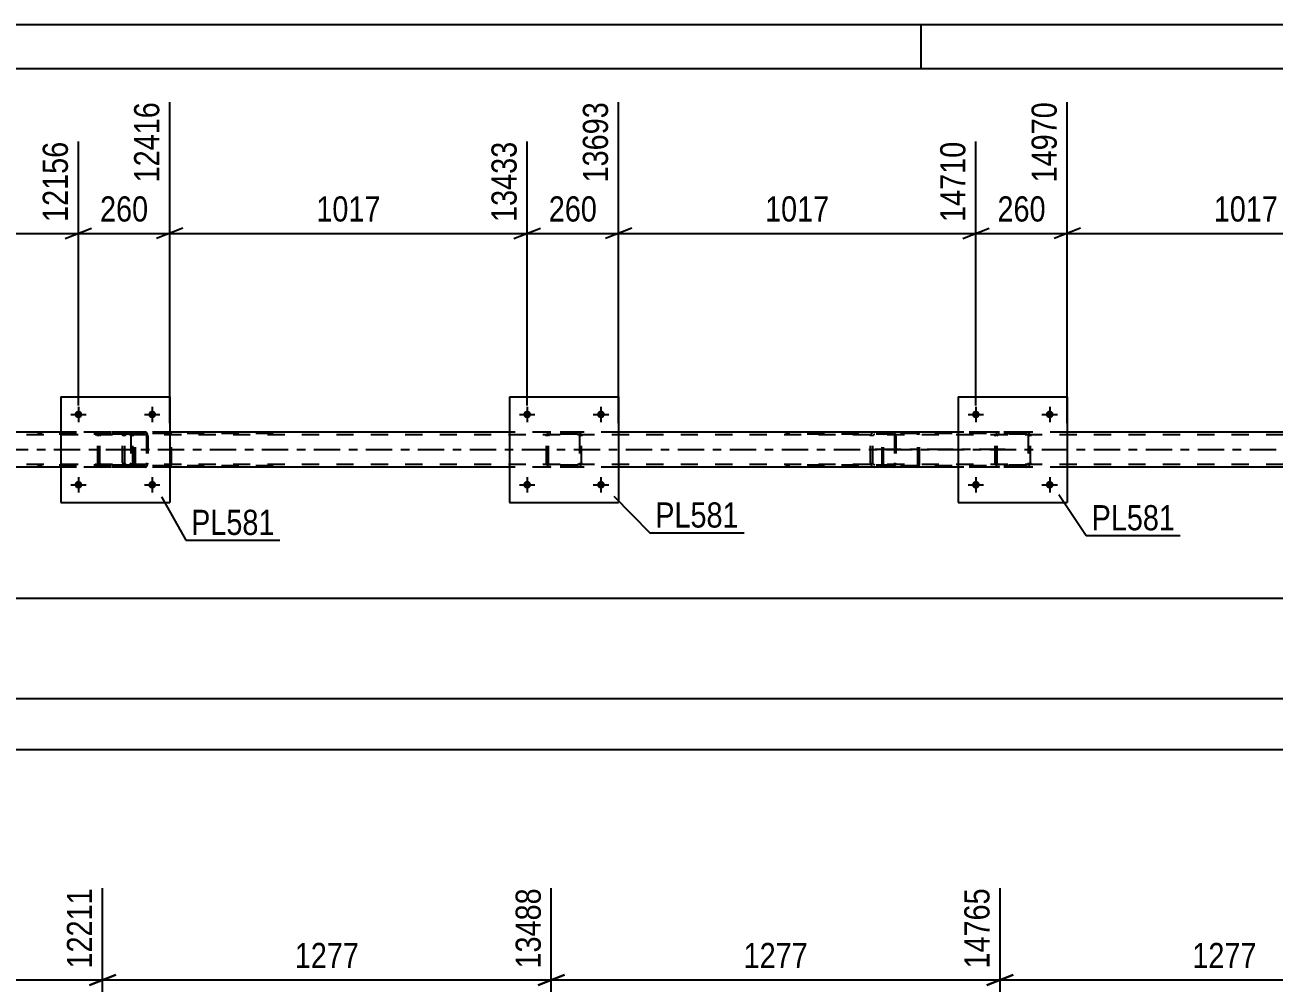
# Model space of a CAD drawing. Header units: millimetres. Extents: x 0 to 841, y 0 to 594.
# Drawn here: x 529 to 671.2, y 485 to 594 of the extents above; entities that cross this region are included whole.
import ezdxf

# ---------------------------------------------------------------- set-up
doc = ezdxf.new("R2010")
doc.units = ezdxf.units.MM
doc.linetypes.add('DXK_LINE_DOT2', pattern=[3.9198, 1.9599, -1.9599])
doc.linetypes.add('DXK_LINE_DOT3', pattern=[5.9187, 2.979, -0.9799, 0.9799, -0.9799])
doc.styles.add('Arial Narrow', font='ARIALN.TTF', dxfattribs={"height": 0.2})

# ---------------------------------------------------------------- blocks, each defined once
blk = doc.blocks.new('Unknown-318888194-1133 - 12715')
at = {"color": 5, "linetype": 'Continuous'}
for p, q in [((841, 594), (0, 594)), ((631, 589), (631, 594)), ((836, 589), (5, 589))]:
    blk.add_line(p, q, dxfattribs=at)
blk = doc.blocks.new('Bolt-318888194-5515 - 5449')
at = {"linetype": 'Continuous'}
for points in [[(535.51, 541.69, -1), (534.63, 541.69, -1)], [(543.91, 541.69, -1), (543.03, 541.69, -1)]]:
    blk.add_hatch(color=1, dxfattribs=at).paths.add_polyline_path(points)
at = {"color": 1, "linetype": 'Continuous'}
for p, q in [((535.07, 542.57), (535.07, 540.81)), ((543.47, 542.57), (543.47, 540.81)), ((534.19, 541.69), (535.95, 541.69)), ((542.59, 541.69), (544.35, 541.69))]:
    blk.add_line(p, q, dxfattribs=at)
blk = doc.blocks.new('Bolt-318888194-5508 - 5449')
at = {"linetype": 'Continuous'}
for points in [[(637.67, 549.69, -1), (636.79, 549.69, -1)], [(646.07, 549.69, -1), (645.19, 549.69, -1)]]:
    blk.add_hatch(color=1, dxfattribs=at).paths.add_polyline_path(points)
at = {"color": 1, "linetype": 'Continuous'}
for p, q in [((637.23, 550.57), (637.23, 548.81)), ((645.63, 550.57), (645.63, 548.81)), ((636.35, 549.69), (638.11, 549.69)), ((644.75, 549.69), (646.51, 549.69))]:
    blk.add_line(p, q, dxfattribs=at)
blk = doc.blocks.new('Bolt-318888194-5509 - 5449')
at = {"linetype": 'Continuous'}
for points in [[(637.67, 541.69, -1), (636.79, 541.69, -1)], [(646.07, 541.69, -1), (645.19, 541.69, -1)]]:
    blk.add_hatch(color=1, dxfattribs=at).paths.add_polyline_path(points)
at = {"color": 1, "linetype": 'Continuous'}
for p, q in [((637.23, 542.57), (637.23, 540.81)), ((645.63, 542.57), (645.63, 540.81)), ((636.35, 541.69), (638.11, 541.69)), ((644.75, 541.69), (646.51, 541.69))]:
    blk.add_line(p, q, dxfattribs=at)
blk = doc.blocks.new('Bolt-318888194-5510 - 5449')
at = {"linetype": 'Continuous'}
for points in [[(586.59, 549.69, -1), (585.71, 549.69, -1)], [(594.99, 549.69, -1), (594.11, 549.69, -1)]]:
    blk.add_hatch(color=1, dxfattribs=at).paths.add_polyline_path(points)
at = {"color": 1, "linetype": 'Continuous'}
for p, q in [((586.15, 550.57), (586.15, 548.81)), ((594.55, 550.57), (594.55, 548.81)), ((585.27, 549.69), (587.03, 549.69)), ((593.67, 549.69), (595.43, 549.69))]:
    blk.add_line(p, q, dxfattribs=at)
blk = doc.blocks.new('Bolt-318888194-5511 - 5449')
at = {"linetype": 'Continuous'}
for points in [[(586.59, 541.69, -1), (585.71, 541.69, -1)], [(594.99, 541.69, -1), (594.11, 541.69, -1)]]:
    blk.add_hatch(color=1, dxfattribs=at).paths.add_polyline_path(points)
at = {"color": 1, "linetype": 'Continuous'}
for p, q in [((586.15, 542.57), (586.15, 540.81)), ((594.55, 542.57), (594.55, 540.81)), ((585.27, 541.69), (587.03, 541.69)), ((593.67, 541.69), (595.43, 541.69))]:
    blk.add_line(p, q, dxfattribs=at)
blk = doc.blocks.new('Bolt-318888194-5514 - 5449')
at = {"linetype": 'Continuous'}
for points in [[(535.51, 549.69, -1), (534.63, 549.69, -1)], [(543.91, 549.69, -1), (543.03, 549.69, -1)]]:
    blk.add_hatch(color=1, dxfattribs=at).paths.add_polyline_path(points)
at = {"color": 1, "linetype": 'Continuous'}
for p, q in [((535.07, 550.57), (535.07, 548.81)), ((543.47, 550.57), (543.47, 548.81)), ((534.19, 549.69), (535.95, 549.69)), ((542.59, 549.69), (544.35, 549.69))]:
    blk.add_line(p, q, dxfattribs=at)
blk = doc.blocks.new('Part-318888194-5655 - 5449')
at = {"color": 7, "linetype": 'DXK_LINE_DOT2'}
for p, q in [((626.57, 547.49), (626.55, 547.37)), ((626.72, 547.37), (626.73, 547.43)), ((626.73, 547.43), (626.77, 547.49)), ((626.89, 547.69), (626.76, 547.67)), ((626.77, 547.49), (626.82, 547.52)), ((626.82, 547.52), (626.89, 547.53)), ((642.36, 547.69), (626.89, 547.69)), ((642.36, 547.53), (626.89, 547.53)), ((630.59, 547.67), (630.46, 547.69)), ((630.46, 547.53), (630.53, 547.52)), ((630.53, 547.52), (630.55, 547.5)), ((630.55, 547.5), (630.58, 547.49)), ((630.58, 547.49), (630.62, 547.43)), ((630.62, 547.43), (630.63, 547.37)), ((630.81, 547.37), (630.78, 547.49)), ((626.55, 544.01), (626.55, 547.37)), ((626.72, 544.01), (626.72, 547.37)), ((630.63, 544.01), (630.63, 547.37)), ((630.81, 544.01), (630.81, 547.37)), ((626.55, 544.01), (626.57, 543.89)), ((626.73, 543.95), (626.72, 544.01)), ((626.77, 543.9), (626.73, 543.95)), ((626.76, 543.72), (626.89, 543.69)), ((626.77, 543.9), (626.8, 543.88)), ((626.8, 543.88), (626.82, 543.86)), ((626.82, 543.86), (626.89, 543.85)), ((642.36, 543.85), (626.89, 543.85)), ((642.36, 543.69), (626.89, 543.69)), ((630.53, 543.86), (630.46, 543.85)), ((630.46, 543.69), (630.59, 543.72)), ((630.58, 543.9), (630.53, 543.86)), ((630.62, 543.95), (630.58, 543.9)), ((630.63, 544.01), (630.62, 543.95)), ((630.78, 543.89), (630.81, 544.01))]:
    blk.add_line(p, q, dxfattribs=at)
at = {"color": 7, "linetype": 'DXK_LINE_DOT3'}
blk.add_line((640.58, 545.69), (625.26, 545.69), dxfattribs=at)
at = {"color": 7, "linetype": 'DXK_LINE_DOT2'}
for centre, start, end in [((626.88, 547.36), 110.7583, 155.68), ((630.48, 547.36), 24.32, 69.2417), ((626.88, 544.03), 204.32, 249.2417), ((630.48, 544.03), 290.7583, 335.68)]:
    blk.add_arc(centre, 0.331, start, end, dxfattribs=at)
blk = doc.blocks.new('Part-318888194-5577 - 5449')
at = {"color": 2, "linetype": 'Continuous'}
for p, q in [((635.23, 551.69), (635.23, 539.69)), ((635.23, 551.69), (647.63, 551.69)), ((647.63, 551.69), (647.63, 539.69)), ((635.23, 539.69), (647.63, 539.69))]:
    blk.add_line(p, q, dxfattribs=at)
blk = doc.blocks.new('Part-318888194-5578 - 5449')
at = {"color": 7, "linetype": 'DXK_LINE_DOT2'}
for p, q in [((639.72, 547.66), (639.91, 547.69)), ((639.91, 547.69), (639.72, 547.66)), ((639.74, 547.38), (639.82, 547.43)), ((639.82, 547.43), (639.91, 547.45)), ((642.95, 547.69), (639.91, 547.69)), ((642.95, 547.45), (639.91, 547.45)), ((642.95, 547.69), (643.13, 547.66)), ((643.13, 547.66), (642.95, 547.69)), ((642.95, 547.45), (643.04, 547.43)), ((643.04, 547.43), (643.12, 547.38)), ((639.43, 547.21), (639.47, 547.4)), ((639.47, 547.4), (639.43, 547.21)), ((639.43, 544.17), (639.43, 547.21)), ((639.67, 547.21), (639.69, 547.3)), ((639.67, 544.17), (639.67, 547.21)), ((639.69, 547.3), (639.74, 547.38)), ((643.12, 547.38), (643.17, 547.3)), ((643.17, 547.3), (643.19, 547.21)), ((643.19, 547.21), (643.19, 544.17)), ((643.39, 547.4), (643.43, 547.21)), ((643.43, 547.21), (643.39, 547.4)), ((643.43, 544.17), (643.43, 547.21)), ((639.47, 543.99), (639.43, 544.17)), ((639.43, 544.17), (639.47, 543.99)), ((639.69, 544.08), (639.67, 544.17)), ((639.74, 544), (639.69, 544.08)), ((639.91, 543.69), (639.72, 543.73)), ((639.72, 543.73), (639.91, 543.69)), ((639.82, 543.95), (639.74, 544)), ((639.91, 543.93), (639.82, 543.95)), ((642.95, 543.93), (639.91, 543.93)), ((642.95, 543.69), (639.91, 543.69)), ((643.04, 543.95), (642.95, 543.93)), ((643.13, 543.73), (642.95, 543.69)), ((642.95, 543.69), (643.13, 543.73)), ((643.12, 544), (643.04, 543.95)), ((643.17, 544.08), (643.12, 544)), ((643.19, 544.17), (643.17, 544.08)), ((643.43, 544.17), (643.39, 543.99)), ((643.39, 543.99), (643.43, 544.17))]:
    blk.add_line(p, q, dxfattribs=at)
at = {"color": 7, "linetype": 'DXK_LINE_DOT3'}
blk.add_line((641.43, 545.69), (641.43, 545.69), dxfattribs=at)
at = {"color": 7, "linetype": 'DXK_LINE_DOT2'}
for centre, start, end in [((639.91, 547.21), 112.5, 157.5), ((639.91, 547.21), 112.5, 157.5), ((642.95, 547.21), 22.5, 67.5), ((642.95, 547.21), 22.5, 67.5), ((639.91, 544.17), 202.5, 247.5), ((639.91, 544.17), 202.5, 247.5), ((642.95, 544.17), 292.5, 337.5), ((642.95, 544.17), 292.5, 337.5)]:
    blk.add_arc(centre, 0.48, start, end, dxfattribs=at)
blk = doc.blocks.new('Part-318888194-5583 - 5449')
at = {"color": 2, "linetype": 'Continuous'}
for p, q in [((584.15, 551.69), (584.15, 539.69)), ((584.15, 551.69), (596.55, 551.69)), ((596.55, 551.69), (596.55, 539.69)), ((584.15, 539.69), (596.55, 539.69))]:
    blk.add_line(p, q, dxfattribs=at)
blk = doc.blocks.new('Part-318888194-5584 - 5449')
at = {"color": 7, "linetype": 'DXK_LINE_DOT2'}
for p, q in [((588.64, 547.66), (588.83, 547.69)), ((588.83, 547.69), (588.64, 547.66)), ((588.66, 547.38), (588.74, 547.43)), ((588.74, 547.43), (588.83, 547.45)), ((591.87, 547.69), (588.83, 547.69)), ((591.87, 547.45), (588.83, 547.45)), ((591.87, 547.69), (592.05, 547.66)), ((592.05, 547.66), (591.87, 547.69)), ((591.87, 547.45), (591.96, 547.43)), ((591.96, 547.43), (592.04, 547.38)), ((588.35, 547.21), (588.38, 547.4)), ((588.38, 547.4), (588.35, 547.21)), ((588.35, 544.17), (588.35, 547.21)), ((588.59, 547.21), (588.61, 547.3)), ((588.59, 544.17), (588.59, 547.21)), ((588.61, 547.3), (588.66, 547.38)), ((592.04, 547.38), (592.09, 547.3)), ((592.09, 547.3), (592.11, 547.21)), ((592.11, 547.21), (592.11, 544.17)), ((592.31, 547.4), (592.35, 547.21)), ((592.35, 547.21), (592.31, 547.4)), ((592.35, 544.17), (592.35, 547.21)), ((588.38, 543.99), (588.35, 544.17)), ((588.35, 544.17), (588.38, 543.99)), ((588.61, 544.08), (588.59, 544.17)), ((588.66, 544), (588.61, 544.08)), ((588.83, 543.69), (588.64, 543.73)), ((588.64, 543.73), (588.83, 543.69)), ((588.74, 543.95), (588.66, 544)), ((588.83, 543.93), (588.74, 543.95)), ((591.87, 543.93), (588.83, 543.93)), ((591.87, 543.69), (588.83, 543.69)), ((591.96, 543.95), (591.87, 543.93)), ((592.05, 543.73), (591.87, 543.69)), ((591.87, 543.69), (592.05, 543.73)), ((592.04, 544), (591.96, 543.95)), ((592.09, 544.08), (592.04, 544)), ((592.11, 544.17), (592.09, 544.08)), ((592.35, 544.17), (592.31, 543.99)), ((592.31, 543.99), (592.35, 544.17))]:
    blk.add_line(p, q, dxfattribs=at)
at = {"color": 7, "linetype": 'DXK_LINE_DOT3'}
blk.add_line((590.35, 545.69), (590.35, 545.69), dxfattribs=at)
at = {"color": 7, "linetype": 'DXK_LINE_DOT2'}
for centre, start, end in [((588.83, 547.21), 112.5, 157.5), ((588.83, 547.21), 112.5, 157.5), ((591.87, 547.21), 22.5, 67.5), ((591.87, 547.21), 22.5, 67.5), ((588.83, 544.17), 202.5, 247.5), ((588.83, 544.17), 202.5, 247.5), ((591.87, 544.17), 292.5, 337.5), ((591.87, 544.17), 292.5, 337.5)]:
    blk.add_arc(centre, 0.48, start, end, dxfattribs=at)
blk = doc.blocks.new('Part-318888194-5595 - 5449')
at = {"color": 2, "linetype": 'Continuous'}
for p, q in [((533.07, 551.69), (533.07, 539.69)), ((533.07, 551.69), (545.47, 551.69)), ((545.47, 551.69), (545.47, 539.69)), ((533.07, 539.69), (545.47, 539.69))]:
    blk.add_line(p, q, dxfattribs=at)
blk = doc.blocks.new('Part-318888194-5596 - 5449')
at = {"color": 7, "linetype": 'DXK_LINE_DOT2'}
for p, q in [((537.56, 547.66), (537.75, 547.69)), ((537.75, 547.69), (537.56, 547.66)), ((537.58, 547.38), (537.66, 547.43)), ((537.66, 547.43), (537.75, 547.45)), ((540.79, 547.69), (537.75, 547.69)), ((540.79, 547.45), (537.75, 547.45)), ((540.79, 547.69), (540.97, 547.66)), ((540.97, 547.66), (540.79, 547.69)), ((540.79, 547.45), (540.88, 547.43)), ((540.88, 547.43), (540.96, 547.38)), ((537.27, 547.21), (537.3, 547.4)), ((537.3, 547.4), (537.27, 547.21)), ((537.27, 544.17), (537.27, 547.21)), ((537.51, 547.21), (537.53, 547.3)), ((537.51, 544.17), (537.51, 547.21)), ((537.53, 547.3), (537.58, 547.38)), ((540.96, 547.38), (541.01, 547.3)), ((541.01, 547.3), (541.03, 547.21)), ((541.03, 547.21), (541.03, 544.17)), ((541.23, 547.4), (541.27, 547.21)), ((541.27, 547.21), (541.23, 547.4)), ((541.27, 544.17), (541.27, 547.21)), ((537.3, 543.99), (537.27, 544.17)), ((537.27, 544.17), (537.3, 543.99)), ((537.53, 544.08), (537.51, 544.17)), ((537.58, 544), (537.53, 544.08)), ((537.75, 543.69), (537.56, 543.73)), ((537.56, 543.73), (537.75, 543.69)), ((537.66, 543.95), (537.58, 544)), ((537.75, 543.93), (537.66, 543.95)), ((540.79, 543.93), (537.75, 543.93)), ((540.79, 543.69), (537.75, 543.69)), ((540.88, 543.95), (540.79, 543.93)), ((540.97, 543.73), (540.79, 543.69)), ((540.79, 543.69), (540.97, 543.73)), ((540.96, 544), (540.88, 543.95)), ((541.01, 544.08), (540.96, 544)), ((541.03, 544.17), (541.01, 544.08)), ((541.27, 544.17), (541.23, 543.99)), ((541.23, 543.99), (541.27, 544.17))]:
    blk.add_line(p, q, dxfattribs=at)
at = {"color": 7, "linetype": 'DXK_LINE_DOT3'}
blk.add_line((539.27, 545.69), (539.27, 545.69), dxfattribs=at)
at = {"color": 7, "linetype": 'DXK_LINE_DOT2'}
for centre, start, end in [((537.75, 547.21), 112.5, 157.5), ((537.75, 547.21), 112.5, 157.5), ((540.79, 547.21), 22.5, 67.5), ((540.79, 547.21), 22.5, 67.5), ((537.75, 544.17), 202.5, 247.5), ((537.75, 544.17), 202.5, 247.5), ((540.79, 544.17), 292.5, 337.5), ((540.79, 544.17), 292.5, 337.5)]:
    blk.add_arc(centre, 0.48, start, end, dxfattribs=at)
blk = doc.blocks.new('Part-318888194-5627 - 5449')
at = {"color": 7, "linetype": 'DXK_LINE_DOT2'}
for p, q in [((542.69, 547.69), (530.41, 547.69)), ((542.69, 547.45), (530.41, 547.45)), ((540.6, 547.69), (540.41, 547.66)), ((540.42, 547.38), (540.5, 547.43)), ((540.5, 547.43), (540.6, 547.45)), ((541.41, 547.69), (541.41, 547.45)), ((542.79, 547.66), (542.69, 547.69)), ((542.69, 547.45), (542.74, 547.43)), ((542.74, 547.43), (542.79, 547.38)), ((542.88, 547.55), (542.79, 547.66)), ((542.94, 547.4), (542.88, 547.55)), ((540.12, 547.35), (540.1, 547.21)), ((540.1, 544.17), (540.1, 547.21)), ((540.13, 547.4), (540.12, 547.35)), ((540.35, 547.21), (540.37, 547.3)), ((540.35, 544.17), (540.35, 547.21)), ((540.37, 547.3), (540.42, 547.38)), ((542.79, 547.38), (542.82, 547.3)), ((542.82, 547.3), (542.83, 547.21)), ((542.83, 547.21), (542.83, 544.17)), ((542.96, 547.21), (542.94, 547.4)), ((542.96, 547.21), (542.96, 544.17)), ((542.69, 543.93), (530.41, 543.93)), ((542.69, 543.69), (530.41, 543.69)), ((540.1, 544.17), (540.11, 544.11)), ((540.11, 544.11), (540.13, 543.99)), ((540.37, 544.08), (540.35, 544.17)), ((540.42, 544), (540.37, 544.08)), ((540.41, 543.73), (540.6, 543.69)), ((540.5, 543.95), (540.42, 544)), ((540.6, 543.93), (540.5, 543.95)), ((541.41, 543.69), (541.41, 543.93)), ((542.74, 543.95), (542.69, 543.93)), ((542.69, 543.69), (542.79, 543.73)), ((542.79, 544), (542.74, 543.95)), ((542.82, 544.08), (542.79, 544)), ((542.79, 543.73), (542.88, 543.83)), ((542.83, 544.17), (542.82, 544.08)), ((542.88, 543.83), (542.94, 543.99)), ((542.94, 543.99), (542.96, 544.17))]:
    blk.add_line(p, q, dxfattribs=at)
for centre, start, end in [((540.58, 547.2), 111.1941, 156.1506), ((540.58, 544.19), 203.8494, 248.8059)]:
    blk.add_arc(centre, 0.492, start, end, dxfattribs=at)
blk = doc.blocks.new('Part-318888194-5628 - 5449')
at = {"color": 7, "linetype": 'DXK_LINE_DOT2'}
for p, q in [((627.82, 547.69), (615.54, 547.69)), ((627.82, 547.45), (615.54, 547.45)), ((625.73, 547.69), (625.54, 547.66)), ((625.56, 547.38), (625.64, 547.43)), ((625.64, 547.43), (625.73, 547.45)), ((626.55, 547.45), (626.55, 547.69)), ((627.93, 547.66), (627.82, 547.69)), ((627.82, 547.45), (627.88, 547.43)), ((627.88, 547.43), (627.92, 547.38)), ((628.02, 547.55), (627.93, 547.66)), ((628.07, 547.4), (628.02, 547.55)), ((625.25, 547.3), (625.23, 547.21)), ((625.23, 544.17), (625.23, 547.21)), ((625.27, 547.4), (625.25, 547.3)), ((625.48, 547.21), (625.5, 547.3)), ((625.48, 544.17), (625.48, 547.21)), ((625.5, 547.3), (625.56, 547.38)), ((627.92, 547.38), (627.95, 547.3)), ((627.95, 547.3), (627.96, 547.21)), ((627.96, 547.21), (627.96, 544.17)), ((628.1, 547.21), (628.07, 547.4)), ((628.1, 547.21), (628.1, 544.17)), ((627.82, 543.93), (615.54, 543.93)), ((627.82, 543.69), (615.54, 543.69)), ((625.23, 544.17), (625.24, 544.11)), ((625.24, 544.11), (625.27, 543.99)), ((625.5, 544.11), (625.48, 544.17)), ((625.5, 544.08), (625.5, 544.11)), ((625.56, 544), (625.5, 544.08)), ((625.54, 543.73), (625.73, 543.69)), ((625.64, 543.95), (625.56, 544)), ((625.73, 543.93), (625.64, 543.95)), ((626.55, 543.69), (626.55, 543.93)), ((627.88, 543.95), (627.82, 543.93)), ((627.82, 543.69), (627.93, 543.73)), ((627.92, 544), (627.88, 543.95)), ((627.95, 544.08), (627.92, 544)), ((627.93, 543.73), (628.02, 543.83)), ((627.96, 544.17), (627.95, 544.08)), ((628.02, 543.83), (628.07, 543.99)), ((628.07, 543.99), (628.1, 544.17))]:
    blk.add_line(p, q, dxfattribs=at)
for centre, start, end in [((625.72, 547.2), 111.1941, 156.1506), ((625.72, 544.19), 203.8494, 248.8059)]:
    blk.add_arc(centre, 0.492, start, end, dxfattribs=at)
blk = doc.blocks.new('Part-318888194-5656 - 5449')
at = {"color": 7, "linetype": 'DXK_LINE_DOT2'}
for p, q in [((541.44, 547.49), (541.41, 547.37)), ((541.58, 547.37), (541.6, 547.43)), ((541.6, 547.43), (541.63, 547.49)), ((541.75, 547.69), (541.62, 547.67)), ((541.63, 547.49), (541.69, 547.52)), ((541.69, 547.52), (541.75, 547.53)), ((557.23, 547.69), (541.75, 547.69)), ((557.23, 547.53), (541.75, 547.53)), ((545.46, 547.67), (545.33, 547.69)), ((545.33, 547.53), (545.4, 547.52)), ((545.4, 547.52), (545.45, 547.49)), ((545.45, 547.49), (545.49, 547.43)), ((545.49, 547.43), (545.5, 547.37)), ((545.67, 547.37), (545.64, 547.49)), ((541.41, 544.01), (541.41, 547.37)), ((541.58, 544.01), (541.58, 547.37)), ((545.5, 544.01), (545.5, 547.37)), ((545.67, 544.01), (545.67, 547.37)), ((541.41, 544.01), (541.44, 543.89)), ((541.6, 543.95), (541.58, 544.01)), ((541.63, 543.9), (541.6, 543.95)), ((541.62, 543.72), (541.75, 543.69)), ((541.69, 543.86), (541.63, 543.9)), ((541.75, 543.85), (541.69, 543.86)), ((557.23, 543.85), (541.75, 543.85)), ((557.23, 543.69), (541.75, 543.69)), ((545.4, 543.86), (545.33, 543.85)), ((545.33, 543.69), (545.46, 543.72)), ((545.45, 543.9), (545.4, 543.86)), ((545.49, 543.95), (545.45, 543.9)), ((545.5, 544.01), (545.49, 543.95)), ((545.64, 543.89), (545.67, 544.01))]:
    blk.add_line(p, q, dxfattribs=at)
for centre, start, end in [((541.74, 547.36), 110.7583, 155.68), ((545.34, 547.36), 24.32, 69.2417), ((541.74, 544.03), 204.32, 249.2417), ((545.34, 544.03), 290.7583, 335.68)]:
    blk.add_arc(centre, 0.331, start, end, dxfattribs=at)
blk = doc.blocks.new('Part-318888194-5688 - 5449')
at = {"color": 2, "linetype": 'Continuous'}
for p, q in [((533.07, 547.69), (494.39, 547.69)), ((584.15, 547.69), (545.47, 547.69)), ((635.23, 547.69), (596.55, 547.69)), ((686.31, 547.69), (647.63, 547.69)), ((533.07, 543.69), (494.39, 543.69)), ((584.15, 543.69), (545.47, 543.69)), ((635.23, 543.69), (596.55, 543.69)), ((686.31, 543.69), (647.63, 543.69))]:
    blk.add_line(p, q, dxfattribs=at)
at = {"color": 7, "linetype": 'DXK_LINE_DOT2'}
for p, q in [((545.47, 547.69), (533.07, 547.69)), ((596.55, 547.69), (584.15, 547.69)), ((647.63, 547.69), (635.23, 547.69)), ((770.22, 547.37), (106.14, 547.37)), ((770.22, 544.01), (106.14, 544.01)), ((545.47, 543.69), (533.07, 543.69)), ((596.55, 543.69), (584.15, 543.69)), ((647.63, 543.69), (635.23, 543.69))]:
    blk.add_line(p, q, dxfattribs=at)
at = {"color": 7, "linetype": 'DXK_LINE_DOT3'}
blk.add_line((106.14, 545.69), (770.22, 545.69), dxfattribs=at)
blk = doc.blocks.new('StraightDimension-318888194-11080 - 5449')
at = {"color": 7, "linetype": 'Continuous'}
for p, q in [((596.55, 548.69), (596.55, 585.23)), ((637.23, 550.69), (637.23, 580.73)), ((598.05, 570.89), (595.05, 569.69)), ((596.55, 570.29), (637.23, 570.29)), ((635.73, 569.69), (638.73, 570.89))]:
    blk.add_line(p, q, dxfattribs=at)
at = {"color": 0}
blk.add_wipeout([(621.14, 571.04), (621.14, 575.24), (612.63, 575.24), (612.63, 571.04)], dxfattribs=at)
at = {"color": 3, "style": 'Arial Narrow'}
blk.add_text('1017', height=2.863, dxfattribs=at).set_placement((613.23, 571.64))
at = {"color": 0, "linetype": 'Continuous'}
blk.add_wipeout([(636.63, 581.33), (632.43, 581.33), (632.43, 570.99), (636.63, 570.99)], dxfattribs=at)
at = {"color": 3, "linetype": 'Continuous', "style": 'Arial Narrow'}
blk.add_text('14710', height=2.863, rotation=90.0002, dxfattribs=at).set_placement((636.03, 571.59))
blk = doc.blocks.new('StraightDimension-318888194-11078 - 5449')
at = {"color": 7, "linetype": 'Continuous'}
for p, q in [((647.63, 548.69), (647.63, 585.23)), ((688.31, 550.69), (688.31, 580.73)), ((649.13, 570.89), (646.13, 569.69)), ((647.63, 570.29), (688.31, 570.29)), ((686.81, 569.69), (689.81, 570.89))]:
    blk.add_line(p, q, dxfattribs=at)
at = {"color": 0}
blk.add_wipeout([(672.23, 571.04), (672.23, 575.24), (663.71, 575.24), (663.71, 571.04)], dxfattribs=at)
at = {"color": 3, "style": 'Arial Narrow'}
blk.add_text('1017', height=2.863, dxfattribs=at).set_placement((664.31, 571.64))
at = {"color": 0, "linetype": 'Continuous'}
blk.add_wipeout([(687.71, 581.33), (683.51, 581.33), (683.51, 570.99), (687.71, 570.99)], dxfattribs=at)
at = {"color": 3, "linetype": 'Continuous', "style": 'Arial Narrow'}
blk.add_text('15987', height=2.863, rotation=90.0002, dxfattribs=at).set_placement((687.11, 571.59))
blk = doc.blocks.new('StraightDimension-318888194-11081 - 5449')
at = {"color": 7, "linetype": 'Continuous'}
for p, q in [((596.55, 548.69), (596.55, 585.23)), ((586.15, 550.69), (586.15, 580.73)), ((584.65, 569.69), (587.65, 570.89)), ((586.15, 570.29), (596.55, 570.29)), ((598.05, 570.89), (595.05, 569.69))]:
    blk.add_line(p, q, dxfattribs=at)
at = {"color": 0}
blk.add_wipeout([(594.69, 571.04), (594.69, 575.24), (588.01, 575.24), (588.01, 571.04)], dxfattribs=at)
at = {"color": 3, "style": 'Arial Narrow'}
blk.add_text('260', height=2.863, dxfattribs=at).set_placement((588.61, 571.64))
at = {"color": 0, "linetype": 'Continuous'}
blk.add_wipeout([(595.95, 585.83), (591.75, 585.83), (591.75, 575.49), (595.95, 575.49)], dxfattribs=at)
at = {"color": 3, "linetype": 'Continuous', "style": 'Arial Narrow'}
blk.add_text('13693', height=2.863, rotation=90.0002, dxfattribs=at).set_placement((595.35, 576.09))
blk = doc.blocks.new('StraightDimension-318888194-11083 - 5449')
at = {"color": 7, "linetype": 'Continuous'}
for p, q in [((545.47, 548.69), (545.47, 585.23)), ((535.07, 550.69), (535.07, 580.73)), ((533.57, 569.69), (536.57, 570.89)), ((535.07, 570.29), (545.47, 570.29)), ((546.97, 570.89), (543.97, 569.69))]:
    blk.add_line(p, q, dxfattribs=at)
at = {"color": 0}
blk.add_wipeout([(543.61, 571.04), (543.61, 575.24), (536.93, 575.24), (536.93, 571.04)], dxfattribs=at)
at = {"color": 3, "style": 'Arial Narrow'}
blk.add_text('260', height=2.863, dxfattribs=at).set_placement((537.53, 571.64))
at = {"color": 0, "linetype": 'Continuous'}
blk.add_wipeout([(544.87, 585.83), (540.67, 585.83), (540.67, 575.49), (544.87, 575.49)], dxfattribs=at)
at = {"color": 3, "linetype": 'Continuous', "style": 'Arial Narrow'}
blk.add_text('12416', height=2.863, rotation=90.0002, dxfattribs=at).set_placement((544.27, 576.09))
blk = doc.blocks.new('StraightDimension-318888194-6317 - 5449')
at = {"color": 7, "linetype": 'Continuous'}
blk.add_line((64.22, 517.39), (770.22, 517.39), dxfattribs=at)
blk = doc.blocks.new('StraightDimension-318888194-6338 - 5449')
at = {"color": 7, "linetype": 'Continuous'}
blk.add_line((63.58, 511.57), (770.86, 511.57), dxfattribs=at)
blk = doc.blocks.new('StraightDimension-318888194-6380 - 5449')
at = {"color": 7, "linetype": 'Continuous'}
blk.add_line((64.22, 528.8), (714.85, 528.8), dxfattribs=at)
blk = doc.blocks.new('StraightDimension-318888194-11079 - 5449')
at = {"color": 7, "linetype": 'Continuous'}
for p, q in [((647.63, 548.69), (647.63, 585.23)), ((637.23, 550.69), (637.23, 580.73)), ((635.73, 569.69), (638.73, 570.89)), ((637.23, 570.29), (647.63, 570.29)), ((649.13, 570.89), (646.13, 569.69))]:
    blk.add_line(p, q, dxfattribs=at)
at = {"color": 0}
blk.add_wipeout([(645.77, 571.04), (645.77, 575.24), (639.09, 575.24), (639.09, 571.04)], dxfattribs=at)
at = {"color": 3, "style": 'Arial Narrow'}
blk.add_text('260', height=2.863, dxfattribs=at).set_placement((639.69, 571.64))
at = {"color": 0, "linetype": 'Continuous'}
blk.add_wipeout([(647.03, 585.83), (642.83, 585.83), (642.83, 575.49), (647.03, 575.49)], dxfattribs=at)
at = {"color": 3, "linetype": 'Continuous', "style": 'Arial Narrow'}
blk.add_text('14970', height=2.863, rotation=90.0002, dxfattribs=at).set_placement((646.43, 576.09))
blk = doc.blocks.new('StraightDimension-318888194-11082 - 5449')
at = {"color": 7, "linetype": 'Continuous'}
for p, q in [((545.47, 548.69), (545.47, 585.23)), ((586.15, 550.69), (586.15, 580.73)), ((546.97, 570.89), (543.97, 569.69)), ((545.47, 570.29), (586.15, 570.29)), ((584.65, 569.69), (587.65, 570.89))]:
    blk.add_line(p, q, dxfattribs=at)
at = {"color": 0}
blk.add_wipeout([(570.06, 571.04), (570.06, 575.24), (561.55, 575.24), (561.55, 571.04)], dxfattribs=at)
at = {"color": 3, "style": 'Arial Narrow'}
blk.add_text('1017', height=2.863, dxfattribs=at).set_placement((562.15, 571.64))
at = {"color": 0, "linetype": 'Continuous'}
blk.add_wipeout([(585.55, 581.33), (581.35, 581.33), (581.35, 570.99), (585.55, 570.99)], dxfattribs=at)
at = {"color": 3, "linetype": 'Continuous', "style": 'Arial Narrow'}
blk.add_text('13433', height=2.863, rotation=90.0002, dxfattribs=at).set_placement((584.95, 571.59))
blk = doc.blocks.new('StraightDimension-318888194-11084 - 5449')
at = {"color": 7, "linetype": 'Continuous'}
for p, q in [((494.39, 548.69), (494.39, 585.23)), ((535.07, 550.69), (535.07, 580.73)), ((495.89, 570.89), (492.89, 569.69)), ((494.39, 570.29), (535.07, 570.29)), ((533.57, 569.69), (536.57, 570.89))]:
    blk.add_line(p, q, dxfattribs=at)
at = {"color": 0}
blk.add_wipeout([(518.98, 571.04), (518.98, 575.24), (510.47, 575.24), (510.47, 571.04)], dxfattribs=at)
at = {"color": 3, "style": 'Arial Narrow'}
blk.add_text('1017', height=2.863, dxfattribs=at).set_placement((511.07, 571.64))
at = {"color": 0, "linetype": 'Continuous'}
blk.add_wipeout([(534.47, 581.33), (530.27, 581.33), (530.27, 570.99), (534.47, 570.99)], dxfattribs=at)
at = {"color": 3, "linetype": 'Continuous', "style": 'Arial Narrow'}
blk.add_text('12156', height=2.863, rotation=90.0002, dxfattribs=at).set_placement((533.87, 571.59))
blk = doc.blocks.new('StraightDimension-318888194-4946 - 3642')
at = {"color": 7, "linetype": 'Continuous'}
for p, q in [((486.74, 448.38), (486.74, 495.79)), ((537.82, 448.38), (537.82, 495.79)), ((488.24, 485.95), (485.24, 484.75)), ((486.74, 485.35), (537.82, 485.35)), ((536.32, 484.75), (539.32, 485.95))]:
    blk.add_line(p, q, dxfattribs=at)
at = {"color": 0}
blk.add_wipeout([(516.54, 486.1), (516.54, 490.3), (508.02, 490.3), (508.02, 486.1)], dxfattribs=at)
at = {"color": 3, "style": 'Arial Narrow'}
blk.add_text('1277', height=2.863, dxfattribs=at).set_placement((508.62, 486.7))
at = {"color": 0, "linetype": 'Continuous'}
blk.add_wipeout([(537.22, 496.39), (533.02, 496.39), (533.02, 486.05), (537.22, 486.05)], dxfattribs=at)
at = {"color": 3, "linetype": 'Continuous', "style": 'Arial Narrow'}
blk.add_text('12211', height=2.863, rotation=90.0002, dxfattribs=at).set_placement((536.62, 486.65))
blk = doc.blocks.new('StraightDimension-318888194-4916 - 3642')
at = {"color": 7, "linetype": 'Continuous'}
for p, q in [((639.98, 448.38), (639.98, 495.79)), ((691.06, 448.38), (691.06, 495.79)), ((641.48, 485.95), (638.48, 484.75)), ((639.98, 485.35), (691.06, 485.35)), ((689.56, 484.75), (692.56, 485.95))]:
    blk.add_line(p, q, dxfattribs=at)
at = {"color": 0}
blk.add_wipeout([(669.78, 486.1), (669.78, 490.3), (661.27, 490.3), (661.27, 486.1)], dxfattribs=at)
at = {"color": 3, "style": 'Arial Narrow'}
blk.add_text('1277', height=2.863, dxfattribs=at).set_placement((661.87, 486.7))
at = {"color": 0, "linetype": 'Continuous'}
blk.add_wipeout([(690.46, 496.39), (686.26, 496.39), (686.26, 486.05), (690.46, 486.05)], dxfattribs=at)
at = {"color": 3, "linetype": 'Continuous', "style": 'Arial Narrow'}
blk.add_text('16042', height=2.863, rotation=90.0002, dxfattribs=at).set_placement((689.86, 486.65))
blk = doc.blocks.new('StraightDimension-318888194-4926 - 3642')
at = {"color": 7, "linetype": 'Continuous'}
for p, q in [((588.9, 448.38), (588.9, 495.79)), ((639.98, 448.38), (639.98, 495.79)), ((590.4, 485.95), (587.4, 484.75)), ((588.9, 485.35), (639.98, 485.35)), ((638.48, 484.75), (641.48, 485.95))]:
    blk.add_line(p, q, dxfattribs=at)
at = {"color": 0}
blk.add_wipeout([(618.7, 486.1), (618.7, 490.3), (610.19, 490.3), (610.19, 486.1)], dxfattribs=at)
at = {"color": 3, "style": 'Arial Narrow'}
blk.add_text('1277', height=2.863, dxfattribs=at).set_placement((610.79, 486.7))
at = {"color": 0, "linetype": 'Continuous'}
blk.add_wipeout([(639.38, 496.39), (635.18, 496.39), (635.18, 486.05), (639.38, 486.05)], dxfattribs=at)
at = {"color": 3, "linetype": 'Continuous', "style": 'Arial Narrow'}
blk.add_text('14765', height=2.863, rotation=90.0002, dxfattribs=at).set_placement((638.78, 486.65))
blk = doc.blocks.new('StraightDimension-318888194-4936 - 3642')
at = {"color": 7, "linetype": 'Continuous'}
for p, q in [((537.82, 448.38), (537.82, 495.79)), ((588.9, 448.38), (588.9, 495.79)), ((539.32, 485.95), (536.32, 484.75)), ((537.82, 485.35), (588.9, 485.35)), ((587.4, 484.75), (590.4, 485.95))]:
    blk.add_line(p, q, dxfattribs=at)
at = {"color": 0}
blk.add_wipeout([(567.62, 486.1), (567.62, 490.3), (559.1, 490.3), (559.1, 486.1)], dxfattribs=at)
at = {"color": 3, "style": 'Arial Narrow'}
blk.add_text('1277', height=2.863, dxfattribs=at).set_placement((559.7, 486.7))
at = {"color": 0, "linetype": 'Continuous'}
blk.add_wipeout([(588.3, 496.39), (584.1, 496.39), (584.1, 486.05), (588.3, 486.05)], dxfattribs=at)
at = {"color": 3, "linetype": 'Continuous', "style": 'Arial Narrow'}
blk.add_text('13488', height=2.863, rotation=90.0002, dxfattribs=at).set_placement((587.7, 486.65))
blk = doc.blocks.new('Mark-318888194-5573 - 5449')
at = {"color": 0}
blk.add_wipeout([(659.9, 536.51), (659.9, 539.51), (650.4, 539.51), (650.4, 536.51)], dxfattribs=at)
blk.add_wipeout([(659.9, 536.51), (659.9, 539.51), (650.4, 539.51), (650.4, 536.51)], dxfattribs=at)
at = {"color": 30, "linetype": 'Continuous'}
for p, q in [((646.67, 540.59), (649.8, 535.91)), ((649.8, 535.91), (660.5, 535.91))]:
    blk.add_line(p, q, dxfattribs=at)
at = {"color": 3, "style": 'Arial Narrow'}
blk.add_text('PL581', height=2.863, dxfattribs=at).set_placement((650.4, 536.51))
blk = doc.blocks.new('Mark-318888194-5579 - 5449')
at = {"color": 0}
blk.add_wipeout([(610.24, 536.82), (610.24, 539.82), (600.73, 539.82), (600.73, 536.82)], dxfattribs=at)
blk.add_wipeout([(610.24, 536.82), (610.24, 539.82), (600.73, 539.82), (600.73, 536.82)], dxfattribs=at)
at = {"color": 30, "linetype": 'Continuous'}
for p, q in [((596, 540.38), (600.13, 536.22)), ((600.13, 536.22), (610.84, 536.22))]:
    blk.add_line(p, q, dxfattribs=at)
at = {"color": 3, "style": 'Arial Narrow'}
blk.add_text('PL581', height=2.863, dxfattribs=at).set_placement((600.73, 536.82))
blk = doc.blocks.new('Mark-318888194-5591 - 5449')
at = {"color": 0}
blk.add_wipeout([(557.4, 535.98), (557.4, 538.98), (547.9, 538.98), (547.9, 535.98)], dxfattribs=at)
blk.add_wipeout([(557.4, 535.98), (557.4, 538.98), (547.9, 538.98), (547.9, 535.98)], dxfattribs=at)
at = {"color": 30, "linetype": 'Continuous'}
for p, q in [((544.52, 540.3), (547.3, 535.38)), ((547.3, 535.38), (558, 535.38))]:
    blk.add_line(p, q, dxfattribs=at)
at = {"color": 3, "style": 'Arial Narrow'}
blk.add_text('PL581', height=2.863, dxfattribs=at).set_placement((547.9, 535.98))

msp = doc.modelspace()

# ---------------------------------------------------------------- block references
for name in ['Unknown-318888194-1133 - 12715', 'Part-318888194-5595 - 5449', 'Part-318888194-5583 - 5449', 'Part-318888194-5577 - 5449', 'Bolt-318888194-5514 - 5449', 'Bolt-318888194-5510 - 5449', 'Bolt-318888194-5508 - 5449', 'Part-318888194-5688 - 5449', 'Part-318888194-5627 - 5449', 'Part-318888194-5596 - 5449', 'Part-318888194-5656 - 5449', 'Part-318888194-5584 - 5449', 'Part-318888194-5628 - 5449', 'Part-318888194-5655 - 5449', 'Part-318888194-5578 - 5449', 'Bolt-318888194-5515 - 5449', 'Bolt-318888194-5511 - 5449', 'Bolt-318888194-5509 - 5449']:
    msp.add_blockref(name, (0, 0))

# ---------------------------------------------------------------- next in the draw order: block references
for name in ['StraightDimension-318888194-11083 - 5449', 'StraightDimension-318888194-11080 - 5449', 'StraightDimension-318888194-11078 - 5449', 'StraightDimension-318888194-6317 - 5449', 'StraightDimension-318888194-4946 - 3642', 'StraightDimension-318888194-4916 - 3642']:
    msp.add_blockref(name, (0, 0))

# ---------------------------------------------------------------- next in the draw order: block references
for name in ['StraightDimension-318888194-11081 - 5449', 'StraightDimension-318888194-11079 - 5449', 'StraightDimension-318888194-11084 - 5449', 'StraightDimension-318888194-6338 - 5449', 'StraightDimension-318888194-4926 - 3642']:
    msp.add_blockref(name, (0, 0))

# ---------------------------------------------------------------- next in the draw order: block references
for name in ['StraightDimension-318888194-11082 - 5449', 'StraightDimension-318888194-6380 - 5449', 'StraightDimension-318888194-4936 - 3642']:
    msp.add_blockref(name, (0, 0))

# ---------------------------------------------------------------- next in the draw order: block references
for name in ['Mark-318888194-5591 - 5449', 'Mark-318888194-5579 - 5449', 'Mark-318888194-5573 - 5449']:
    msp.add_blockref(name, (0, 0))

doc.saveas('drawing.dxf')
